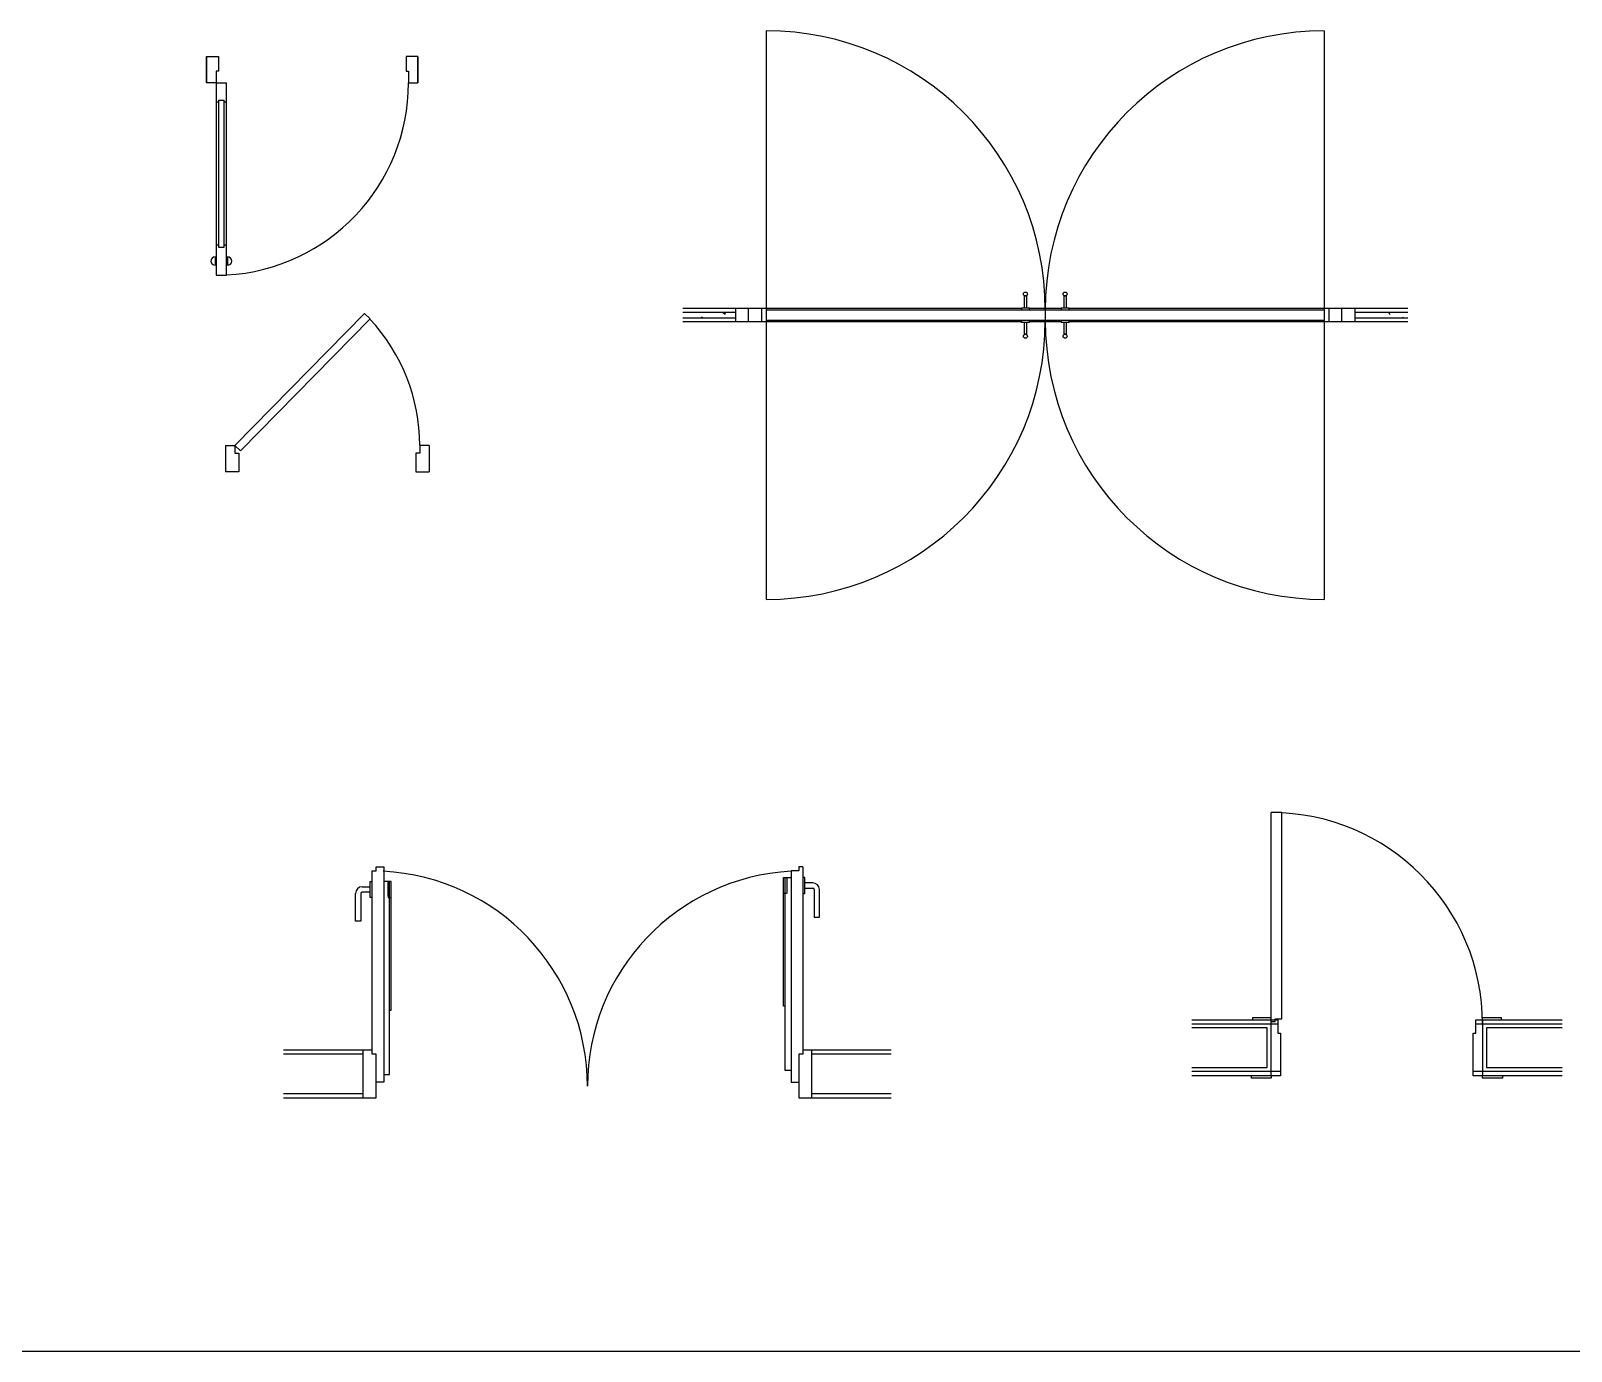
# Model space of a CAD drawing. Header units: inches. Extents: x -12530 to 36157, y 78659 to 110077.
# Drawn here: x 11708 to 17539, y 81285 to 86283 of the extents above; entities that cross this region are included whole.
import ezdxf

# ---------------------------------------------------------------- set-up
doc = ezdxf.new("R2010")
doc.units = ezdxf.units.IN
doc.header["$MEASUREMENT"] = 0
doc.layers.add('freecads.com', color=7, linetype='Continuous')

msp = doc.modelspace()

# ---------------------------------------------------------------- linework, layer by layer
at = {"layer": 'freecads.com'}
for p, q in [((14492.1, 86283.1), (14492.1, 84130.7)), ((16604.5, 86283.1), (16604.5, 84130.7)), ((12373.5, 86185.8), (12373.5, 86085.8)), ((12373.5, 86185.8), (12418.5, 86185.8)), ((12373.5, 86085.8), (12373.5, 86185.8)), ((12418.5, 86185.8), (12418.5, 86130.8)), ((13173.5, 86185.8), (13128.5, 86185.8)), ((13128.5, 86185.8), (13128.5, 86130.8)), ((13173.5, 86185.8), (13173.5, 86085.8)), ((13173.5, 86085.8), (13173.5, 86185.8)), ((12409.5, 86085.8), (12373.5, 86085.8)), ((12418.5, 86130.8), (12409.5, 86130.8)), ((12409.5, 86130.8), (12409.5, 86085.8)), ((12409.5, 86085.8), (12449, 86085.8)), ((12409.5, 86085.8), (12409.5, 85357.8)), ((12449, 85357.8), (12449, 86085.8)), ((13128.5, 86130.8), (13137.5, 86130.8)), ((13137.5, 86130.8), (13137.5, 86085.8)), ((13137.5, 86085.8), (13173.5, 86085.8)), ((12418.4, 86021.2), (12440.1, 86021.2)), ((12418.4, 86021.2), (12418.4, 85464.2)), ((12440.1, 85464.2), (12440.1, 86021.2)), ((12409.5, 86014.6), (12418.4, 86014.6)), ((12440.1, 86014.6), (12449, 86014.6)), ((12409.5, 85473.5), (12418.4, 85473.5)), ((12418.4, 85464.2), (12440.1, 85464.2)), ((12440.1, 85473.5), (12449, 85473.5)), ((12405.8, 85427.7), (12405.8, 85395.5)), ((12452.7, 85427.7), (12452.7, 85395.5)), ((12409.5, 85357.8), (12449, 85357.8)), ((15468.3, 85281.3), (15468.3, 85234.9)), ((15478.3, 85234.9), (15478.3, 85281.3)), ((15618.3, 85281.3), (15618.3, 85234.9)), ((15628.3, 85234.9), (15628.3, 85281.3)), ((12970.7, 85213.4), (12480.4, 84713.8)), ((12992.1, 85192.4), (12970.7, 85213.4)), ((15458.3, 85231.9), (14176.7, 85231.9)), ((14375.1, 85216.9), (14176.7, 85216.9)), ((14245.4, 85200.9), (14251, 85197.3)), ((14327.6, 85216.9), (14335.6, 85211.5)), ((14334.9, 85209.7), (14337.3, 85216.9)), ((14475.1, 85181.9), (14475.1, 85231.9)), ((14492.1, 85226.9), (16604.5, 85226.9)), ((15458.3, 85234.9), (15458.3, 85226.9)), ((15458.3, 85234.9), (15488.3, 85234.9)), ((15488.3, 85226.9), (15488.3, 85234.9)), ((15608.3, 85231.9), (15488.3, 85231.9)), ((15548.3, 85226.9), (15548.3, 85186.9)), ((15608.3, 85234.9), (15608.3, 85226.9)), ((15608.3, 85234.9), (15638.3, 85234.9)), ((15638.3, 85226.9), (15638.3, 85234.9)), ((16920.4, 85231.9), (15638.3, 85231.9)), ((16721.5, 85181.9), (16721.5, 85231.9)), ((16920.4, 85216.9), (16721.5, 85216.9)), ((16848.7, 85213.8), (16853.6, 85209.3)), ((16902.6, 85196.9), (16902.5, 85198.6)), ((12501.8, 84692.8), (12992.1, 85192.4)), ((14176.7, 85196.9), (14375.1, 85196.9)), ((15458.3, 85181.9), (14176.7, 85181.9)), ((16604.5, 85186.9), (14491.7, 85186.9)), ((15458.3, 85186.9), (15458.3, 85178.9)), ((15488.3, 85178.9), (15458.3, 85178.9)), ((15468.3, 85178.9), (15468.3, 85132.5)), ((15478.3, 85132.5), (15478.3, 85178.9)), ((15488.3, 85178.9), (15488.3, 85186.9)), ((15608.3, 85181.9), (15488.3, 85181.9)), ((15608.3, 85186.9), (15608.3, 85178.9)), ((15638.3, 85178.9), (15608.3, 85178.9)), ((15618.3, 85178.9), (15618.3, 85132.5)), ((15628.3, 85132.5), (15628.3, 85178.9)), ((15638.3, 85178.9), (15638.3, 85186.9)), ((16920.4, 85181.9), (15638.3, 85181.9)), ((16721.5, 85196.9), (16920.4, 85196.9)), ((12445.4, 84713.8), (12445.4, 84613.8)), ((12445.4, 84713.8), (12480.4, 84713.8)), ((12480.4, 84713.8), (12480.4, 84683.8)), ((12480.4, 84713.8), (12501.8, 84692.8)), ((12480.4, 84683.8), (12495.4, 84683.8)), ((12495.4, 84683.8), (12495.4, 84613.8)), ((13180.4, 84683.8), (13165.4, 84683.8)), ((13165.4, 84683.8), (13165.4, 84613.8)), ((13215.4, 84713.8), (13180.4, 84713.8)), ((13180.4, 84713.8), (13180.4, 84683.8)), ((13215.4, 84713.8), (13215.4, 84613.8)), ((12495.4, 84613.8), (12445.4, 84613.8)), ((13165.4, 84613.8), (13215.4, 84613.8)), ((16403.7, 82328.6), (16403.7, 83323.6)), ((16443.7, 83323.6), (16403.7, 83323.6)), ((16443.7, 82543.6), (16443.7, 83323.6)), ((13000, 83102.9), (13015, 83102.9)), ((13000, 82408.9), (13000, 83102.9)), ((13015, 83117.9), (13044, 83117.9)), ((13015, 83102.9), (13015, 83117.9)), ((13044, 83117.9), (13044, 82302.9)), ((14615, 83102.9), (14586, 83102.9)), ((14586, 83102.9), (14586, 82302.9)), ((14630, 83117.9), (14615, 83117.9)), ((14615, 83117.9), (14615, 83102.9)), ((14630, 83117.9), (14630, 82408.9)), ((12962, 83042.9), (12992, 83042.9)), ((12992, 83062.9), (13000, 83062.9)), ((12992, 83002.9), (12992, 83062.9)), ((13072.5, 83062.9), (13044, 83062.9)), ((13059.5, 83044.2), (13059.5, 83021.7)), ((13066, 82332.9), (13066, 83062.9)), ((13072.5, 83002.9), (13072.5, 83062.9)), ((14557.4, 83077.9), (14586, 83077.9)), ((14557.4, 83017.9), (14557.4, 83077.9)), ((14563.9, 82347.9), (14563.9, 83077.9)), ((14570.4, 83059.2), (14570.4, 83036.7)), ((14638, 83077.9), (14630, 83077.9)), ((14638, 83017.9), (14638, 83077.9)), ((14668, 83057.9), (14638, 83057.9)), ((12937, 82912.9), (12937, 83017.9)), ((12957, 83017.9), (12957, 82912.9)), ((12992, 83022.9), (12962, 83022.9)), ((13000, 83002.9), (12992, 83002.9)), ((13061, 83002.9), (13072.5, 83002.9)), ((13072, 82576.3), (13072, 83002.9)), ((14568.9, 83017.9), (14557.4, 83017.9)), ((14557.9, 82591.3), (14557.9, 83017.9)), ((14630, 83017.9), (14638, 83017.9)), ((14638, 83037.9), (14668, 83037.9)), ((14673, 83032.9), (14673, 82927.9)), ((14693, 82927.9), (14693, 83032.9)), ((14673, 82927.9), (14693, 82927.9)), ((12957, 82912.9), (12937, 82912.9)), ((13066, 82576.3), (13072, 82576.3)), ((14563.9, 82591.3), (14557.9, 82591.3)), ((16403.7, 82538.6), (16103.4, 82538.6)), ((16103.4, 82523.6), (16428.7, 82523.6)), ((16333.7, 82538.6), (16333.7, 82548.6)), ((16333.7, 82548.6), (16403.7, 82548.6)), ((16403.7, 82539.2), (16428.7, 82539.2)), ((16403.7, 82533.6), (16418.7, 82533.6)), ((16418.7, 82543.6), (16443.7, 82543.6)), ((16418.7, 82533.6), (16418.7, 82543.6)), ((16428.7, 82539.2), (16428.7, 82488.6)), ((17178.7, 82539.2), (17203.7, 82539.2)), ((17178.7, 82488.6), (17178.7, 82539.2)), ((17178.7, 82523.6), (17505.1, 82523.6)), ((17203.7, 82539.2), (17203.7, 82548.6)), ((17203.7, 82548.6), (17273.7, 82548.6)), ((17505.1, 82538.6), (17203.7, 82538.6)), ((17203.7, 82538.6), (17203.7, 82328.6)), ((17273.7, 82548.6), (17273.7, 82538.6)), ((16388.7, 82508.6), (16103.4, 82508.6)), ((16388.7, 82358.6), (16388.7, 82508.6)), ((16428.7, 82488.6), (16438.7, 82488.6)), ((16438.7, 82488.6), (16438.7, 82327.6)), ((17168.7, 82327.6), (17168.7, 82488.6)), ((17168.7, 82488.6), (17178.7, 82488.6)), ((17505.1, 82508.6), (17218.7, 82508.6)), ((17218.7, 82508.6), (17218.7, 82358.6)), ((13000, 82423.9), (12664.6, 82423.9)), ((12965, 82408.9), (12664.6, 82408.9)), ((12965, 82423.9), (12965, 82243.9)), ((13015, 82408.9), (13000, 82408.9)), ((13015, 82243.9), (13015, 82408.9)), ((14630, 82408.9), (14615, 82408.9)), ((14615, 82408.9), (14615, 82243.9)), ((14965, 82423.9), (14630, 82423.9)), ((14665, 82243.9), (14665, 82423.9)), ((14965, 82408.9), (14665, 82408.9)), ((14586, 82347.9), (14563.9, 82347.9)), ((16103.4, 82358.6), (16388.7, 82358.6)), ((16438.7, 82343.6), (16103.4, 82343.6)), ((17505.1, 82343.6), (17168.7, 82343.6)), ((17218.7, 82358.6), (17505.1, 82358.6)), ((13044, 82302.9), (13015, 82302.9)), ((13044, 82332.9), (13066, 82332.9)), ((14586, 82302.9), (14615, 82302.9)), ((16103.4, 82328.6), (16403.7, 82328.6)), ((16328.7, 82318.6), (16328.7, 82328.6)), ((16403.7, 82318.6), (16328.7, 82318.6)), ((16403.7, 82327.6), (16403.7, 82318.6)), ((16438.7, 82327.6), (16403.7, 82327.6)), ((17203.7, 82327.6), (17168.7, 82327.6)), ((17203.7, 82328.6), (17505.1, 82328.6)), ((17203.7, 82318.6), (17203.7, 82327.6)), ((17278.7, 82318.6), (17203.7, 82318.6)), ((17278.7, 82328.6), (17278.7, 82318.6)), ((12965, 82258.9), (12664.6, 82258.9)), ((12664.6, 82243.9), (13015, 82243.9)), ((14615, 82243.9), (14965, 82243.9)), ((14965, 82258.9), (14665, 82258.9))]:
    msp.add_line(p, q, dxfattribs=at)
at = {"layer": 'freecads.com', "extrusion": (0, 0, -1)}
for p, q in [((14375.1, 85231.9), (14375.1, 85181.9)), ((14425.1, 85181.9), (14425.1, 85231.9)), ((16621.5, 85231.9), (16621.5, 85181.9)), ((16671.5, 85181.9), (16671.5, 85231.9))]:
    msp.add_line(p, q, dxfattribs=at)
at = {"layer": 'freecads.com'}
msp.add_lwpolyline([(-12530.4, 81285), (36157.1, 81285)], dxfattribs=at)
for centre in [(15473.3, 85286.9), (15623.3, 85286.9), (15473.3, 85126.9), (15623.3, 85126.9)]:
    msp.add_circle(centre, 7.5, dxfattribs=at)
for centre, radius, start, end in [((14492.1, 85226.9), 1056.2, 0, 90), ((16604.5, 85226.9), 1056.2, 90, 180), ((12405.8, 85411.6), 16.1, 90, 270), ((12452.7, 85411.6), 16.1, 270, 90), ((12480, 84713.7), 700.3, 0.00543, 43.07077), ((14492.1, 85186.9), 1056.2, 270, 0), ((16604.5, 85186.9), 1056.2, 180, 270), ((16403.7, 82523.6), 800, 0, 90), ((13000, 82287.9), 815, 0, 87.07949), ((14630, 82287.9), 815, 93.09477, 180), ((12962, 83017.9), 25, 90, 180), ((14668, 83032.9), 25, 0, 90), ((12962, 83017.9), 5, 90, 180), ((14668, 83032.9), 5, 0, 90)]:
    msp.add_arc(centre, radius, start, end, dxfattribs=at)
at = {"layer": 'freecads.com', "ltscale": 10}
msp.add_arc((12409.5, 86085.8), 728, 273.11544, 360, dxfattribs=at)
at = {"layer": 'freecads.com'}
for points, knots in [([(15468.3, 85281.3), (15468.3, 85281.3), (15468.4, 85281.3), (15468.5, 85281.2), (15468.6, 85281.1), (15468.8, 85280.9), (15469, 85280.8), (15469.2, 85280.6), (15469.7, 85280.3), (15470.4, 85280), (15471.1, 85279.7), (15471.7, 85279.6), (15472.3, 85279.5), (15472.7, 85279.4), (15472.9, 85279.4)], [0, 0, 0, 0, 0.0555556, 0.0833333, 0.1111111, 0.1388889, 0.1666667, 0.1944444, 0.2222222, 0.3333333, 0.3611111, 0.3888889, 0.4444444, 0.4746535, 0.4746535, 0.4746535, 0.4746535]), ([(15473.7, 85279.4), (15473.9, 85279.4), (15474.3, 85279.5), (15474.9, 85279.6), (15475.5, 85279.7), (15476.1, 85279.9), (15476.6, 85280.2), (15477.1, 85280.4), (15477.3, 85280.6), (15477.6, 85280.8), (15477.8, 85280.9), (15478, 85281), (15478, 85281.1), (15478.1, 85281.2), (15478.2, 85281.3), (15478.3, 85281.3), (15478.3, 85281.3)], [0.5252863, 0.5252863, 0.5252863, 0.5252863, 0.5555556, 0.6111111, 0.6388889, 0.6666667, 0.75, 0.7708333, 0.7916667, 0.8333333, 0.875, 0.8854167, 0.8958333, 0.9166667, 0.9583333, 1, 1, 1, 1]), ([(15618.3, 85281.3), (15618.3, 85281.3), (15618.4, 85281.3), (15618.5, 85281.2), (15618.6, 85281.1), (15618.8, 85280.9), (15619, 85280.8), (15619.2, 85280.6), (15619.7, 85280.3), (15620.4, 85280), (15621.1, 85279.7), (15621.7, 85279.6), (15622.3, 85279.5), (15622.7, 85279.4), (15622.9, 85279.4)], [0, 0, 0, 0, 0.0555556, 0.0833333, 0.1111111, 0.1388889, 0.1666667, 0.1944444, 0.2222222, 0.3333333, 0.3611111, 0.3888889, 0.4444444, 0.4746535, 0.4746535, 0.4746535, 0.4746535]), ([(15623.7, 85279.4), (15623.9, 85279.4), (15624.3, 85279.5), (15624.9, 85279.6), (15625.5, 85279.7), (15626.1, 85279.9), (15626.6, 85280.2), (15627.1, 85280.4), (15627.3, 85280.6), (15627.6, 85280.8), (15627.8, 85280.9), (15628, 85281), (15628, 85281.1), (15628.1, 85281.2), (15628.2, 85281.3), (15628.3, 85281.3), (15628.3, 85281.3)], [0.5252863, 0.5252863, 0.5252863, 0.5252863, 0.5555556, 0.6111111, 0.6388889, 0.6666667, 0.75, 0.7708333, 0.7916667, 0.8333333, 0.875, 0.8854167, 0.8958333, 0.9166667, 0.9583333, 1, 1, 1, 1]), ([(15472.9, 85134.4), (15472.7, 85134.4), (15472.3, 85134.3), (15471.5, 85134.2), (15470.6, 85133.9), (15470, 85133.6), (15469.5, 85133.4), (15469.3, 85133.2), (15469, 85133), (15468.7, 85132.9), (15468.6, 85132.8), (15468.6, 85132.7), (15468.5, 85132.6), (15468.3, 85132.5), (15468.3, 85132.5), (15468.3, 85132.5)], [0.5253465, 0.5253465, 0.5253465, 0.5253465, 0.5555556, 0.6111111, 0.6666667, 0.75, 0.7708333, 0.7916667, 0.8333333, 0.875, 0.8854167, 0.8958333, 0.9166667, 0.9583333, 1, 1, 1, 1]), ([(15478.3, 85132.5), (15478.3, 85132.5), (15478.2, 85132.5), (15478.1, 85132.7), (15478, 85132.8), (15477.8, 85132.9), (15477.6, 85133), (15477.4, 85133.2), (15476.9, 85133.5), (15476.2, 85133.8), (15475.5, 85134.1), (15474.9, 85134.2), (15474.3, 85134.3), (15473.9, 85134.4), (15473.7, 85134.4)], [0, 0, 0, 0, 0.0555556, 0.0833333, 0.1111111, 0.1388889, 0.1666667, 0.1944444, 0.2222222, 0.3333333, 0.3611111, 0.3888889, 0.4444444, 0.4747137, 0.4747137, 0.4747137, 0.4747137]), ([(15622.9, 85134.4), (15622.7, 85134.4), (15622.3, 85134.3), (15621.5, 85134.2), (15620.6, 85133.9), (15620, 85133.6), (15619.5, 85133.4), (15619.3, 85133.2), (15619, 85133), (15618.7, 85132.9), (15618.6, 85132.8), (15618.6, 85132.7), (15618.5, 85132.6), (15618.3, 85132.5), (15618.3, 85132.5), (15618.3, 85132.5)], [0.5253465, 0.5253465, 0.5253465, 0.5253465, 0.5555556, 0.6111111, 0.6666667, 0.75, 0.7708333, 0.7916667, 0.8333333, 0.875, 0.8854167, 0.8958333, 0.9166667, 0.9583333, 1, 1, 1, 1]), ([(15628.3, 85132.5), (15628.3, 85132.5), (15628.2, 85132.5), (15628.1, 85132.7), (15628, 85132.8), (15627.8, 85132.9), (15627.6, 85133), (15627.4, 85133.2), (15626.9, 85133.5), (15626.2, 85133.8), (15625.5, 85134.1), (15624.9, 85134.2), (15624.3, 85134.3), (15623.9, 85134.4), (15623.7, 85134.4)], [0, 0, 0, 0, 0.0555556, 0.0833333, 0.1111111, 0.1388889, 0.1666667, 0.1944444, 0.2222222, 0.3333333, 0.3611111, 0.3888889, 0.4444444, 0.4747137, 0.4747137, 0.4747137, 0.4747137]), ([(13061, 83062.9), (13060.9, 83062.9), (13060.8, 83062.8), (13060.6, 83062.1), (13060.3, 83061), (13060.1, 83059.4), (13060, 83057.5), (13059.7, 83054.5), (13059.6, 83050.1), (13059.5, 83046.2), (13059.5, 83044.2)], [0, 0, 0, 0, 0.1, 0.2, 0.3, 0.4, 0.5, 0.6, 0.8, 1, 1, 1, 1]), ([(14568.9, 83077.9), (14569, 83077.9), (14569.1, 83077.8), (14569.4, 83076.9), (14569.8, 83074.6), (14570.2, 83069), (14570.4, 83063.2), (14570.4, 83059.2)], [-1, -1, -1, -1, -0.9, -0.8, -0.6, -0.4, 0, 0, 0, 0]), ([(13059.5, 83021.7), (13059.5, 83017.7), (13059.7, 83011.8), (13060.1, 83006.2), (13060.5, 83004), (13060.8, 83003.1), (13060.9, 83002.9), (13061, 83002.9)], [0, 0, 0, 0, 0.4, 0.6, 0.8, 0.9, 1, 1, 1, 1]), ([(14570.4, 83036.7), (14570.4, 83034.7), (14570.4, 83030.7), (14570.2, 83026.3), (14570, 83023.3), (14569.8, 83021.4), (14569.6, 83019.9), (14569.4, 83018.8), (14569.1, 83018.1), (14569, 83017.9), (14568.9, 83017.9)], [-1, -1, -1, -1, -0.8, -0.6, -0.5, -0.4, -0.3, -0.2, -0.1, 0, 0, 0, 0])]:
    msp.add_open_spline(points, degree=3, knots=knots, dxfattribs=at)

doc.saveas('drawing.dxf')
